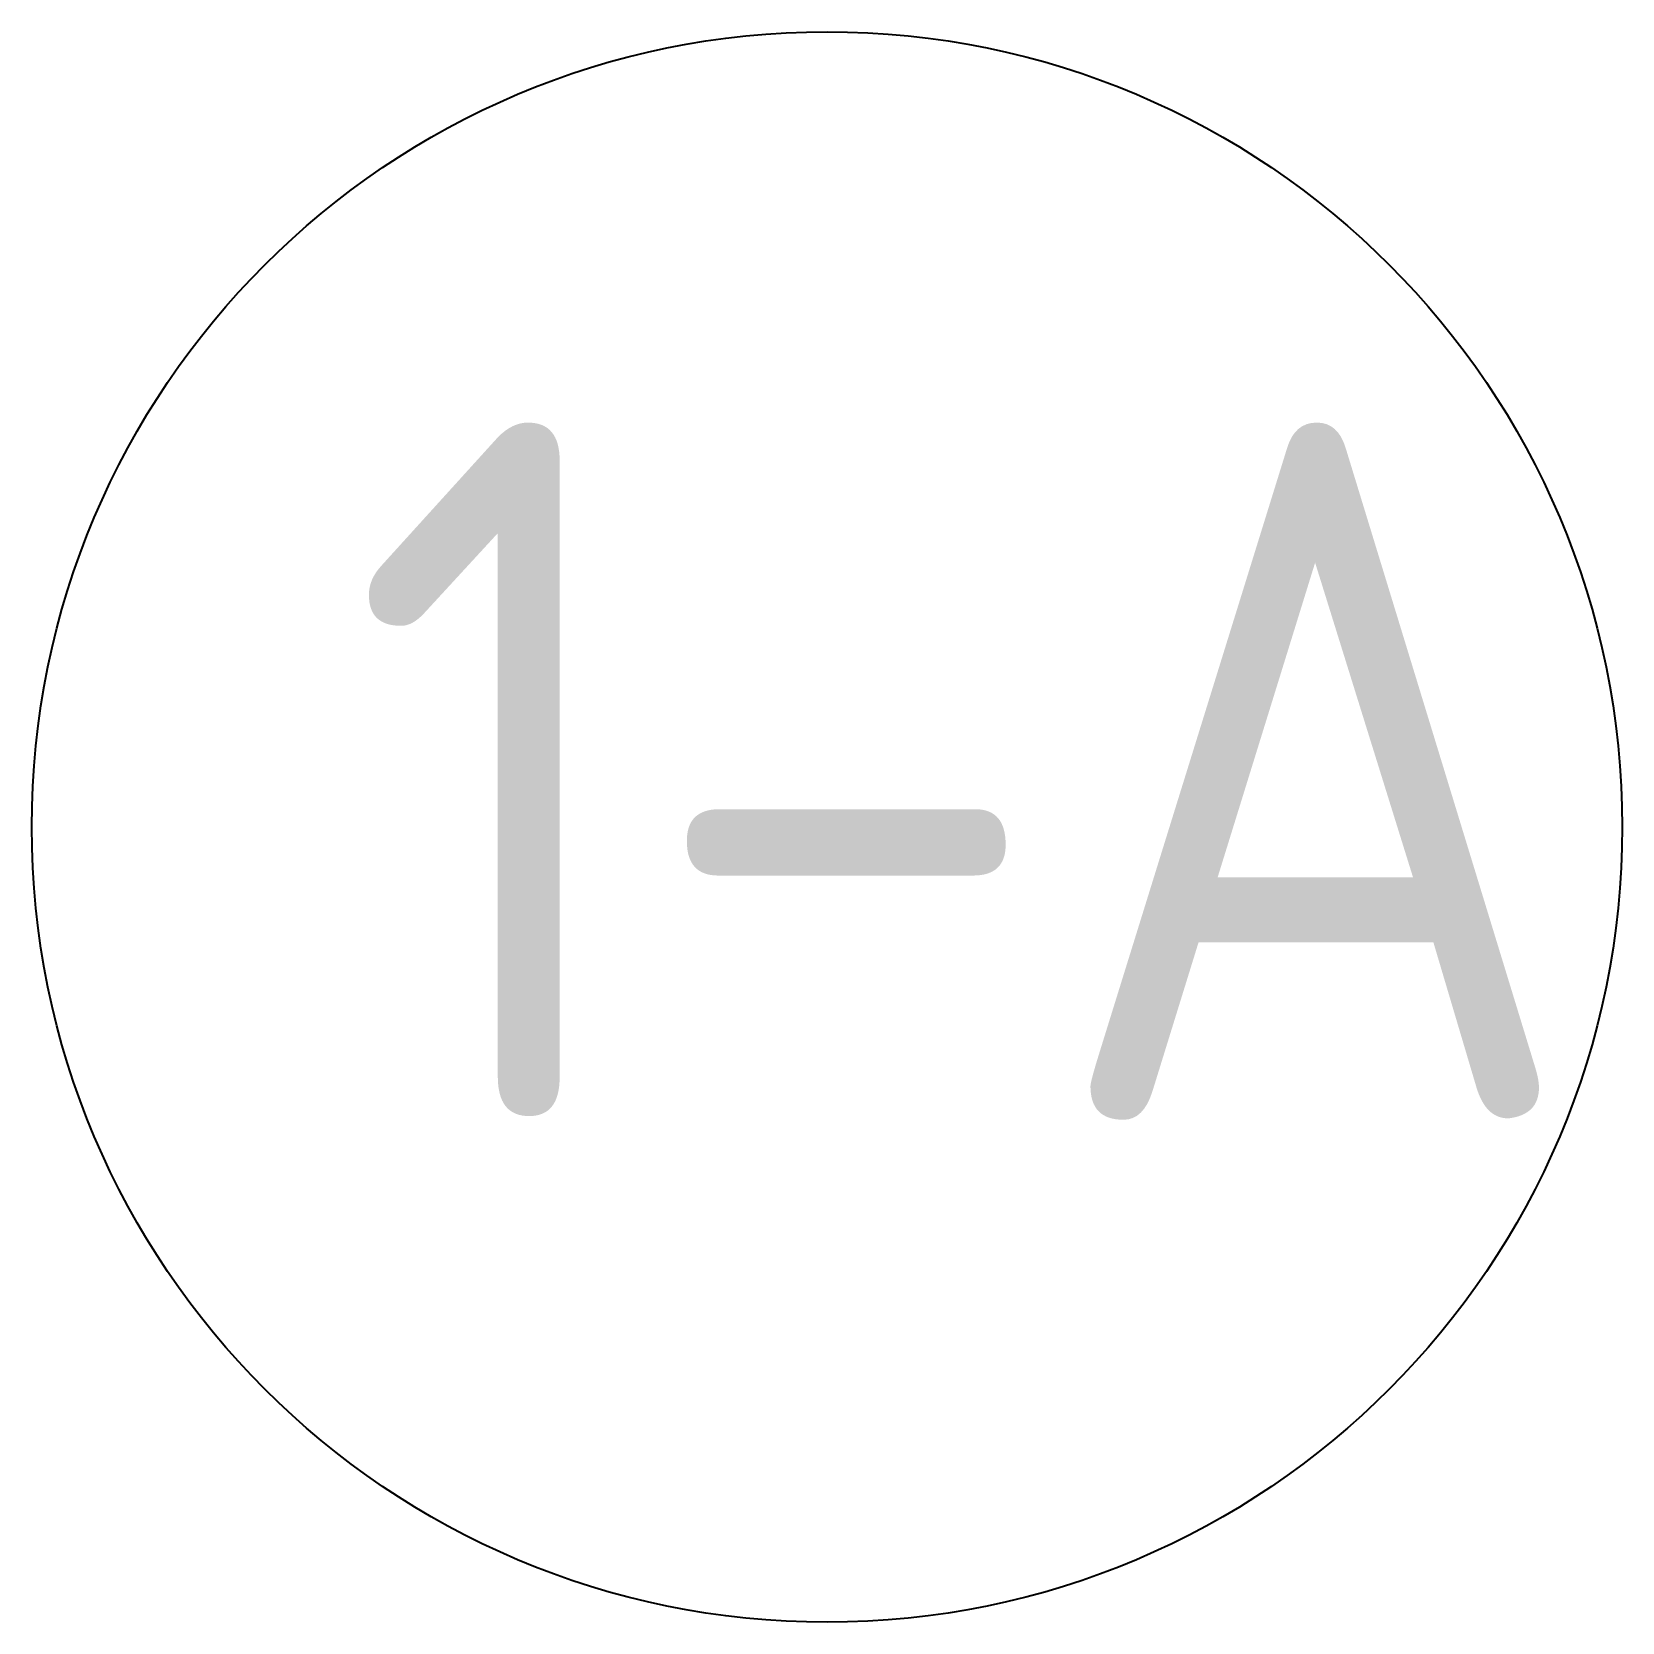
# Model space of a CAD drawing. Extents: x -404 to 396, y -398 to 402.
import ezdxf

# ---------------------------------------------------------------- set-up
doc = ezdxf.new("R2010")
doc.units = 0
doc.header["$LTSCALE"] = 1000
doc.header["$MEASUREMENT"] = 0
doc.styles.add('国标', font='gbenor.shx', dxfattribs={"bigfont": 'gbcbig.shx'})

msp = doc.modelspace()

# ---------------------------------------------------------------- linework, layer by layer
at = {"color": 4}
msp.add_circle((-4.41, 1.58), 400, dxfattribs=at)

# ---------------------------------------------------------------- texts
at = {"insert": (-245.5, 205), "char_height": 350, "attachment_point": 1, "style": '国标'}
msp.add_mtext_dynamic_manual_height_columns('1-A', width=400, gutter_width=17.5, heights=[0], dxfattribs=at)

doc.saveas('drawing.dxf')
